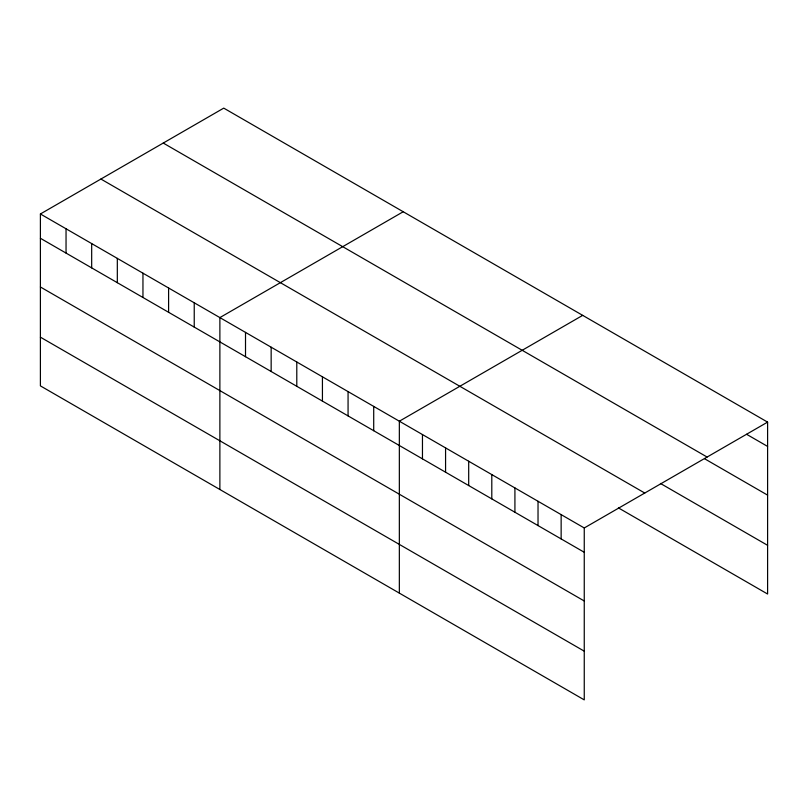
<?xml version="1.0" encoding="UTF-8"?>
<svg xmlns="http://www.w3.org/2000/svg" width="808" height="808" viewBox="0 0 808 808"><rect width="100%" height="100%" fill="white"/><g stroke="black" fill="none" stroke-linecap="round" stroke-linejoin="round"><path stroke-width="1.21" d="M40.4 213.979L584.255 527.967L584.255 699.88L40.4 385.881L40.4 213.979L223.745 108.12L767.6 422.119L767.6 594.021L618.413 507.889M403.212 211.746L219.877 317.594L219.877 489.496M582.689 315.362L399.344 421.21L399.344 593.112M584.255 527.967L767.6 422.119M746.592 434.29L767.6 446.42M163.236 143.056L707.101 457.045M704.566 458.732L767.6 495.132M660.439 483.447L767.6 545.319M100.899 179.043L644.764 493.042M40.4 238.279L584.255 552.268M40.4 286.981L584.255 600.98M40.4 337.168L584.255 651.167M561.146 514.625L561.146 538.926M538.027 501.283L538.027 525.584M514.918 487.931L514.918 512.242M491.799 474.589L491.799 498.889M468.691 461.247L468.691 485.547M445.572 447.905L445.572 472.205M422.463 434.553L422.463 458.863M373.71 406.414L373.71 430.714M348.066 391.607L348.066 415.908M322.432 376.801L322.432 401.101M296.788 362.004L296.788 386.305M271.155 347.198L271.155 371.498M245.511 332.391L245.511 356.702M194.233 302.788L194.233 327.089M168.599 287.991L168.599 312.292M142.955 273.185L142.955 297.485M117.322 258.378L117.322 282.689M91.678 243.582L91.678 267.882M66.044 228.775L66.044 253.076"/></g></svg>
